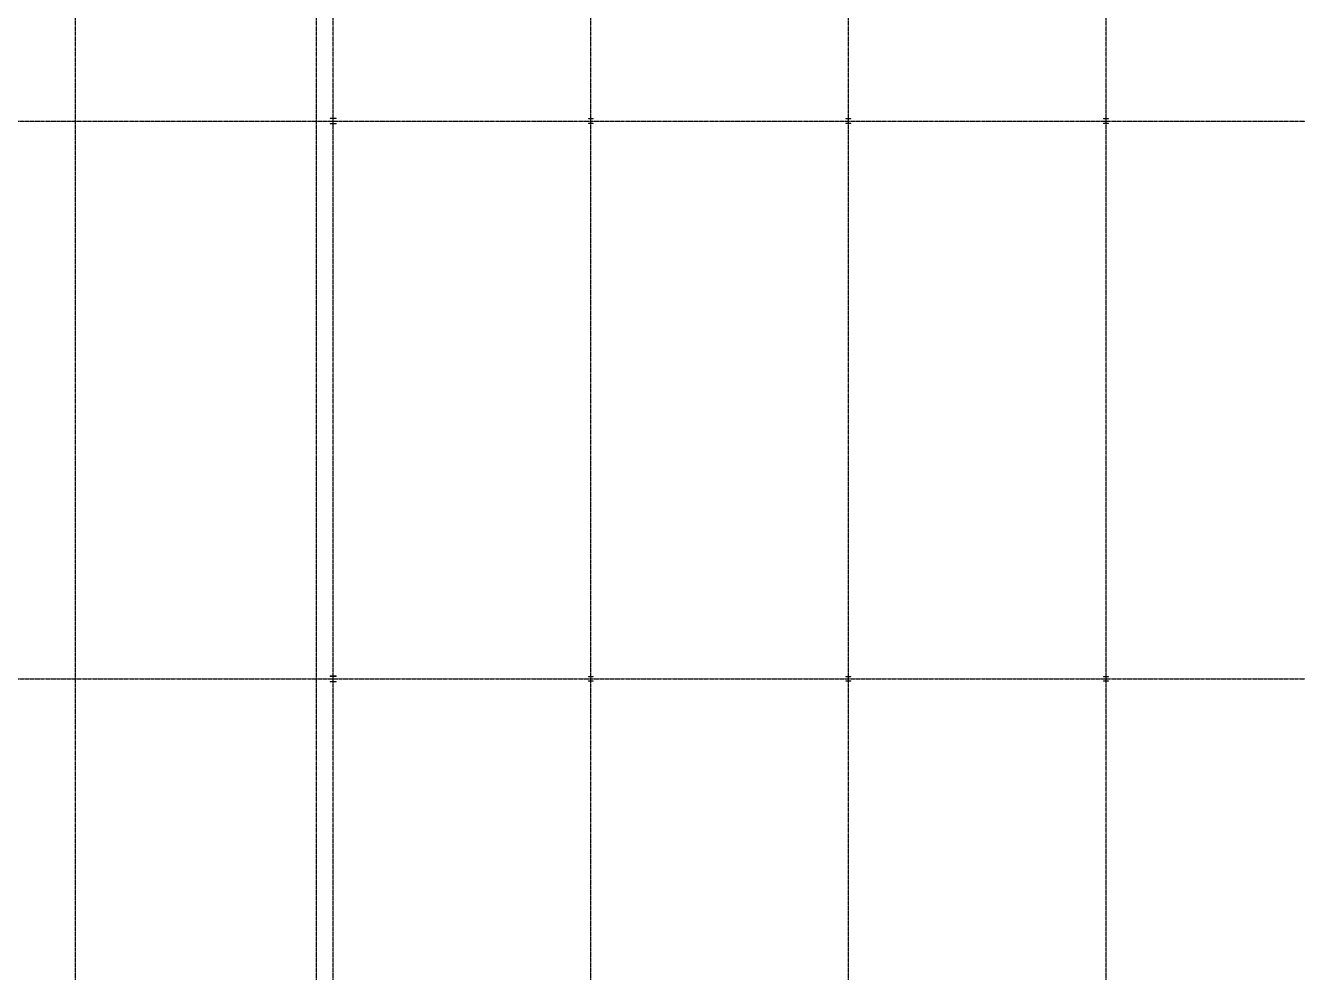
# Model space of a CAD drawing. Header units: millimetres. Extents: x -677815 to 476396, y -125373 to 39000.
# Drawn here: x 140751 to 195493, y -84631 to -43889 of the extents above; entities that cross this region are included whole.
import ezdxf

# ---------------------------------------------------------------- set-up
doc = ezdxf.new("R2010")
doc.units = ezdxf.units.MM
doc.linetypes.add('Xref building Toll$0$Grid Line', pattern=[22.225, 12.7, -3.175, 3.175, -3.175])
doc.layers.add('AM_BOR', color=4, linetype='Continuous', lineweight=25)
doc.layers.add('Xref building Toll$0$S-COLS', color=52, linetype='Continuous', lineweight=9)
doc.layers.add('Xref building Toll$0$S-GRID', color=8, linetype='Continuous')

# ---------------------------------------------------------------- blocks, each defined once
blk = doc.blocks.new('Xref building Toll$0$Toll Grids')
at = {"layer": 'Xref building Toll$0$S-GRID', "linetype": 'Xref building Toll$0$Grid Line'}
for p, q in [((142905, -125373.3), (142905, 36031.5)), ((153992, -125373.3), (153992, 36031.5)), ((165079, -125373.3), (165079, 36031.5)), ((176166, -125373.3), (176166, 36031.5)), ((187253, -125373.3), (187253, 36031.5)), ((153270, -125373.3), (153270, 35080.8)), ((-9195.8, -48000), (280997.7, -48000)), ((-9195.8, -72000), (280997.7, -72000))]:
    blk.add_line(p, q, dxfattribs=at)
blk = doc.blocks.new('Xref building Toll$0$UC-Universal Column-Column - C2_5-200UC60-1338439-MASTER GROUND FLOOR')
at = {"layer": 'Xref building Toll$0$S-COLS', "lineweight": 18}
for p, q in [((105, 102.5), (-105, 102.5)), ((-105, 102.5), (-105, 88.3)), ((-105, 88.3), (-16.05, 88.3)), ((-4.65, 76.9), (-4.65, -76.9)), ((4.65, -76.9), (4.65, 76.9)), ((16.05, 88.3), (105, 88.3)), ((105, 88.3), (105, 102.5)), ((-16.05, -88.3), (-105, -88.3)), ((-105, -88.3), (-105, -102.5)), ((-105, -102.5), (105, -102.5)), ((105, -88.3), (16.05, -88.3)), ((105, -102.5), (105, -88.3))]:
    blk.add_line(p, q, dxfattribs=at)
at = {"layer": 'Xref building Toll$0$S-COLS'}
for p, q in [((-105, 102.5), (-105, 102.5)), ((-105, 88.3), (-105, 88.3)), ((105, 102.5), (105, 102.5)), ((105, 88.3), (105, 88.3)), ((-105, -88.3), (-105, -88.3)), ((-105, -102.5), (-105, -102.5)), ((105, -88.3), (105, -88.3)), ((105, -102.5), (105, -102.5))]:
    blk.add_line(p, q, dxfattribs=at)
at = {"layer": 'Xref building Toll$0$S-COLS', "lineweight": 18}
for centre, start, end in [((-16.05, 76.9), 0, 90), ((16.05, 76.9), 90, 180), ((-16.05, -76.9), 270, 0), ((16.05, -76.9), 180, 270)]:
    blk.add_arc(centre, 11.4, start, end, dxfattribs=at)
blk = doc.blocks.new('Xref building Toll$0$UC-Universal Column-Column - C2_5-200UC60-1338438-MASTER GROUND FLOOR')
at = {"layer": 'Xref building Toll$0$S-COLS', "lineweight": 18}
for p, q in [((-105, 102.5), (105, 102.5)), ((-105, 88.3), (-105, 102.5)), ((-16.05, 88.3), (-105, 88.3)), ((-4.65, -76.9), (-4.65, 76.9)), ((4.65, 76.9), (4.65, -76.9)), ((105, 88.3), (16.05, 88.3)), ((105, 102.5), (105, 88.3)), ((-105, -88.3), (-16.05, -88.3)), ((-105, -102.5), (-105, -88.3)), ((105, -102.5), (-105, -102.5)), ((16.05, -88.3), (105, -88.3)), ((105, -88.3), (105, -102.5))]:
    blk.add_line(p, q, dxfattribs=at)
at = {"layer": 'Xref building Toll$0$S-COLS'}
for p, q in [((-105, 102.5), (-105, 102.5)), ((-105, 88.3), (-105, 88.3)), ((105, 102.5), (105, 102.5)), ((105, 88.3), (105, 88.3)), ((-105, -88.3), (-105, -88.3)), ((-105, -102.5), (-105, -102.5)), ((105, -88.3), (105, -88.3)), ((105, -102.5), (105, -102.5))]:
    blk.add_line(p, q, dxfattribs=at)
at = {"layer": 'Xref building Toll$0$S-COLS', "lineweight": 18}
for centre, start, end in [((-16.05, 76.9), 360, 90), ((16.05, 76.9), 90, 180), ((-16.05, -76.9), 270, 360), ((16.05, -76.9), 180, 270)]:
    blk.add_arc(centre, 11.4, start, end, dxfattribs=at)
blk = doc.blocks.new('Xref building Toll$0$UC-Universal Column-Column - C3_5-250UC90-1714330-MASTER GROUND FLOOR')
at = {"layer": 'Xref building Toll$0$S-COLS', "lineweight": 18}
for p, q in [((-130, 128), (130, 128)), ((-130, 110.7), (-130, 128)), ((-16.65, 110.7), (-130, 110.7)), ((-5.25, -99.3), (-5.25, 99.3)), ((5.25, 99.3), (5.25, -99.3)), ((130, 110.7), (16.65, 110.7)), ((130, 128), (130, 110.7)), ((-130, -110.7), (-16.65, -110.7)), ((-130, -128), (-130, -110.7)), ((130, -128), (-130, -128)), ((16.65, -110.7), (130, -110.7)), ((130, -110.7), (130, -128))]:
    blk.add_line(p, q, dxfattribs=at)
at = {"layer": 'Xref building Toll$0$S-COLS'}
for p, q in [((-130, 128), (-130, 128)), ((-130, 110.7), (-130, 110.7)), ((130, 128), (130, 128)), ((130, 110.7), (130, 110.7)), ((-130, -110.7), (-130, -110.7)), ((-130, -128), (-130, -128)), ((130, -110.7), (130, -110.7)), ((130, -128), (130, -128))]:
    blk.add_line(p, q, dxfattribs=at)
at = {"layer": 'Xref building Toll$0$S-COLS', "lineweight": 18}
for centre, start, end in [((-16.65, 99.3), 360, 90), ((16.65, 99.3), 90, 180), ((-16.65, -99.3), 270, 360), ((16.65, -99.3), 180, 270)]:
    blk.add_arc(centre, 11.4, start, end, dxfattribs=at)
blk = doc.blocks.new('Xref building Toll$0$UC-Universal Column-Column - C3_5-250UC90-1714329-MASTER GROUND FLOOR')
at = {"layer": 'Xref building Toll$0$S-COLS', "lineweight": 18}
for p, q in [((130, 128), (-130, 128)), ((-130, 128), (-130, 110.7)), ((-130, 110.7), (-16.65, 110.7)), ((-5.25, 99.3), (-5.25, -99.3)), ((5.25, -99.3), (5.25, 99.3)), ((16.65, 110.7), (130, 110.7)), ((130, 110.7), (130, 128)), ((-16.65, -110.7), (-130, -110.7)), ((-130, -110.7), (-130, -128)), ((-130, -128), (130, -128)), ((130, -110.7), (16.65, -110.7)), ((130, -128), (130, -110.7))]:
    blk.add_line(p, q, dxfattribs=at)
at = {"layer": 'Xref building Toll$0$S-COLS'}
for p, q in [((-130, 128), (-130, 128)), ((-130, 110.7), (-130, 110.7)), ((130, 128), (130, 128)), ((130, 110.7), (130, 110.7)), ((-130, -110.7), (-130, -110.7)), ((-130, -128), (-130, -128)), ((130, -110.7), (130, -110.7)), ((130, -128), (130, -128))]:
    blk.add_line(p, q, dxfattribs=at)
at = {"layer": 'Xref building Toll$0$S-COLS', "lineweight": 18}
for centre, start, end in [((-16.65, 99.3), 0, 90), ((16.65, 99.3), 90, 180), ((-16.65, -99.3), 270, 0), ((16.65, -99.3), 180, 270)]:
    blk.add_arc(centre, 11.4, start, end, dxfattribs=at)
blk = doc.blocks.new('Xref building Toll$0$building block 28092016')
at = {"layer": 'Xref building Toll$0$S-COLS'}
for name, p in [('Xref building Toll$0$UC-Universal Column-Column - C3_5-250UC90-1714330-MASTER GROUND FLOOR', (876542, -719499)), ('Xref building Toll$0$UC-Universal Column-Column - C3_5-250UC90-1714329-MASTER GROUND FLOOR', (876542, -743499))]:
    blk.add_blockref(name, p, dxfattribs=at)
at = {"layer": 'Xref building Toll$0$S-COLS', "rotation": 180}
for name, p in [('Xref building Toll$0$UC-Universal Column-Column - C2_5-200UC60-1338439-MASTER GROUND FLOOR', (887629, -719499)), ('Xref building Toll$0$UC-Universal Column-Column - C2_5-200UC60-1338439-MASTER GROUND FLOOR', (898716, -719499)), ('Xref building Toll$0$UC-Universal Column-Column - C2_5-200UC60-1338439-MASTER GROUND FLOOR', (909803, -719499)), ('Xref building Toll$0$UC-Universal Column-Column - C2_5-200UC60-1338438-MASTER GROUND FLOOR', (887629, -743499)), ('Xref building Toll$0$UC-Universal Column-Column - C2_5-200UC60-1338438-MASTER GROUND FLOOR', (898716, -743499)), ('Xref building Toll$0$UC-Universal Column-Column - C2_5-200UC60-1338438-MASTER GROUND FLOOR', (909803, -743499))]:
    blk.add_blockref(name, p, dxfattribs=at)
blk = doc.blocks.new('Xref building Toll')
for name, p in [('Xref building Toll$0$Toll Grids', (0, 0)), ('Xref building Toll$0$building block 28092016', (-722550, 671499))]:
    blk.add_blockref(name, p)

msp = doc.modelspace()

# ---------------------------------------------------------------- block references
at = {"layer": 'AM_BOR'}
msp.add_blockref('Xref building Toll', (0, 0), dxfattribs=at)

doc.saveas('drawing.dxf')
